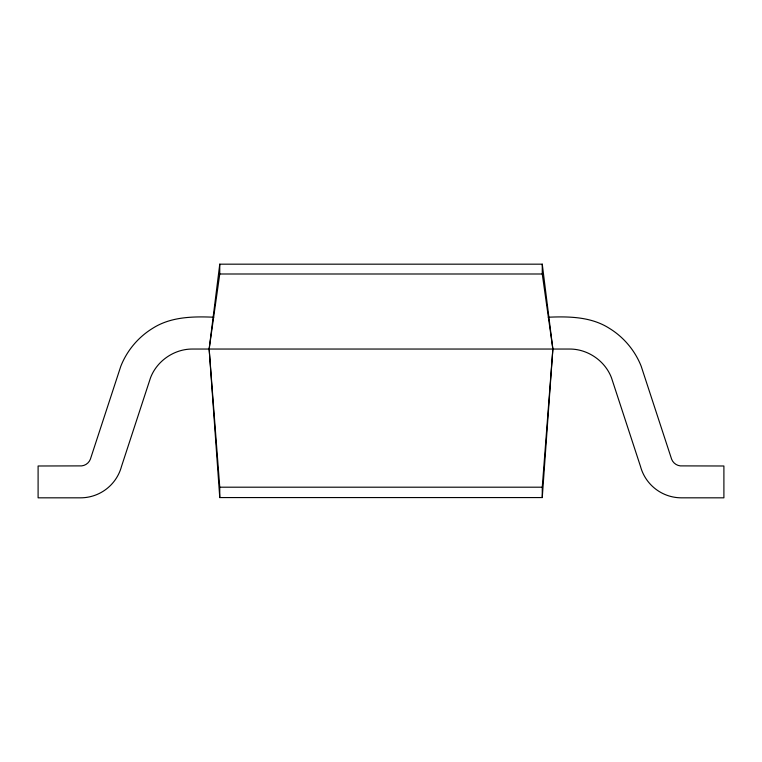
<?xml version="1.0" encoding="UTF-8"?>
<svg xmlns="http://www.w3.org/2000/svg" width="762" height="762" viewBox="0 0 762 762"><rect width="100%" height="100%" fill="white"/><g stroke="black" fill="none" stroke-linecap="round" stroke-linejoin="round"><path stroke-width="1.14" d="M542.258 497.567L552.869 349.044L542.258 264.176L219.761 264.176L209.15 349.044L219.761 497.567L542.258 497.567L542.258 487.194L552.869 349.044L542.258 273.996L542.258 264.176M219.761 264.176L219.761 273.996L209.15 349.044L219.761 487.194L219.761 497.567M219.761 273.996L542.258 273.996M213.77 317.221C192.976 316.316 170.764 316.706 152.619 328.346C138.274 337.128 126.959 350.606 120.806 366.255L90.373 459.21A10.563 10.563 0 0 1 81.686 465.887L38.1 465.992L38.1 497.824L80.534 497.824A42.434 42.434 0 0 0 121.52 466.373L150.514 377.809C156.943 360.797 174.374 348.882 192.548 349.044L569.452 349.044C587.626 348.882 605.057 360.797 611.486 377.809L640.48 466.373A42.434 42.434 0 0 0 681.466 497.824L723.9 497.824L723.9 465.992L680.314 465.887A10.563 10.563 0 0 1 671.627 459.21L641.194 366.255C635.041 350.606 623.726 337.128 609.381 328.346C591.236 316.706 569.024 316.316 548.23 317.221M219.761 487.194L542.258 487.194"/></g></svg>
